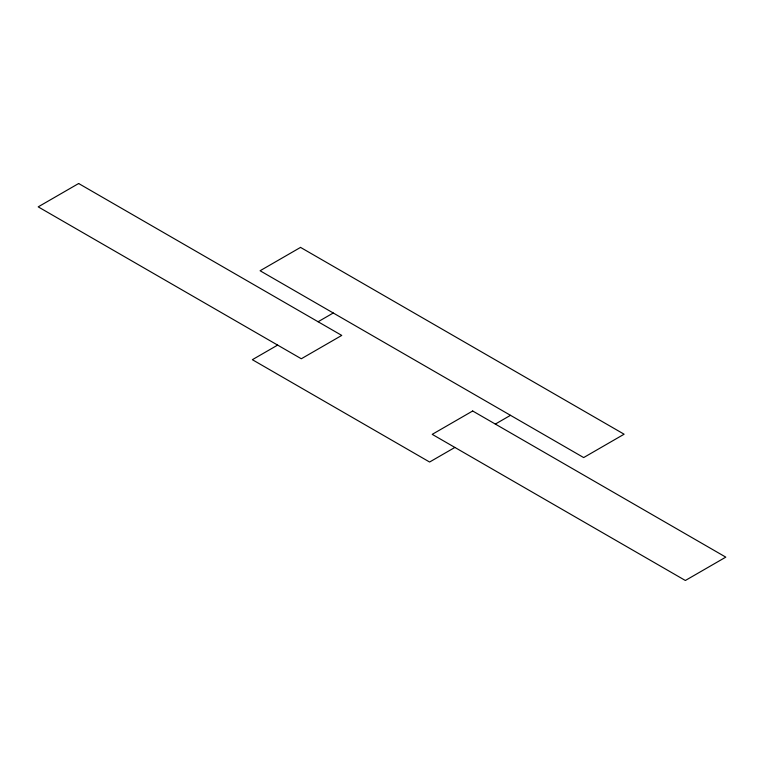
<?xml version="1.0" encoding="UTF-8"?>
<svg xmlns="http://www.w3.org/2000/svg" width="764" height="764" viewBox="0 0 764 764"><rect width="100%" height="100%" fill="white"/><g stroke="black" fill="none" stroke-linecap="round" stroke-linejoin="round"><path stroke-width="1.15" d="M277.638 345.099L252.359 359.691L429.607 462.029L454.886 447.437M318.091 321.749L333.257 312.992M495.33 424.077L510.495 415.32M78.644 183.513L38.2 206.863L301.312 358.765L341.756 335.415L78.644 183.513M300.538 247.402L260.094 270.752L583.667 457.569L624.112 434.21L300.538 247.402M472.677 410.994L432.223 434.353L685.356 580.487L725.8 557.137L472.677 410.994"/></g></svg>
